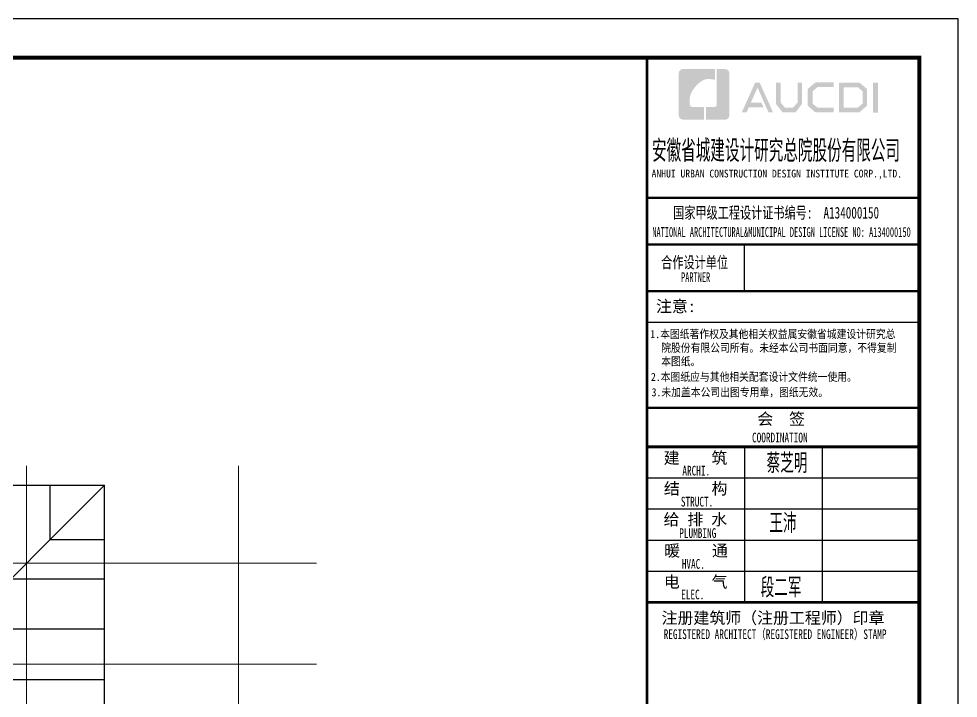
# Model space of a CAD drawing. Extents: x 1188826 to 1909461, y 608442 to 1651179.
# Drawn here: x 1679208 to 1703357, y 1094449 to 1111910 of the extents above; entities that cross this region are included whole.
import ezdxf

# ---------------------------------------------------------------- set-up
doc = ezdxf.new("R2010")
doc.units = 0
doc.header["$LTSCALE"] = 1000
doc.header["$MEASUREMENT"] = 0
doc.linetypes.add('ACAD_ISO10W100', pattern=[18.5, 12, -3, 0.5, -3])
doc.linetypes.add('DOTE', pattern=[2.42, 2, -0.2, 0.02, -0.2])
doc.layers.add('DOTE', color=19, linetype='DOTE', lineweight=9)
doc.layers.add('WALL', color=9, linetype='Continuous', lineweight=40)
for name, color, linetype in [('PUB_TITLE', 4, 'Continuous'), ('ROOF', 183, 'Continuous'), ('图框', 140, 'Continuous'), ('图签文字', 147, 'Continuous')]:
    doc.layers.add(name, color=color, linetype=linetype)
doc.styles.add('HT', font='simhei.ttf')
doc.styles.add('建筑图签-1', font='simhei.ttf', dxfattribs={"width": 0.7})
doc.styles.add('建筑图签-2', font='TXT.shx', dxfattribs={"width": 0.5, "bigfont": 'HZTXT.shx'})

# ---------------------------------------------------------------- blocks, each defined once
blk = doc.blocks.new('jytrhtreh')
at = {"layer": 'ROOF', "ltscale": 3}
for p, q in [((125902, -302439), (142702, -302439)), ((141302, -302439), (141302, -303839)), ((142702, -302439), (141302, -303839)), ((142702, -319639), (142702, -302439)), ((141302, -303839), (140302, -304839)), ((142702, -303839), (141302, -303839)), ((125902, -304839), (142702, -304839)), ((142702, -306139), (140302, -306139)), ((142702, -307439), (140302, -307439))]:
    blk.add_line(p, q, dxfattribs=at)
blk = doc.blocks.new('院标1')
h = blk.add_hatch(color=150)
h.dxf.hatch_style = 1
h.set_gradient(color1=(33, 113, 253), color2=(33, 113, 253), tint=1, name='INVCURVED')
edge = h.paths.add_edge_path()
edge.add_spline(control_points=[(116373, 648379), (116379, 648379), (116382, 648379), (116391, 648379), (116391, 648379), (116391, 648379), (116616, 648379), (116616, 648379), (116616, 648379), (116616, 648379), (116616, 648054), (116616, 648054), (116616, 648054), (116616, 648054), (116108, 648054), (116108, 648054), (116108, 648054), (116028, 648054), (115963, 648111), (115963, 648199), (115963, 648199), (115963, 648199), (115963, 649215), (115963, 649215), (115963, 649215), (115963, 649295), (116018, 649360), (116108, 649360), (116108, 649360), (116108, 649360), (116897, 649360), (116897, 649360), (116897, 649360), (116897, 649360), (116897, 649080), (116897, 649080), (116897, 649080), (116897, 649080), (116566, 649140), (116356, 648859), (116356, 648859), (116245, 648719), (116240, 648545), (116247, 648466), (116247, 648466), (116254, 648386), (116247, 648466), (116247, 648466), (116247, 648466), (116247, 648466), (116258, 648374), (116373, 648379)], knot_values=[0, 0, 0, 0, 0.071429, 0.071429, 0.071429, 0.107143, 0.142857, 0.142857, 0.142857, 0.178571, 0.214286, 0.214286, 0.214286, 0.25, 0.285714, 0.285714, 0.285714, 0.321429, 0.357143, 0.357143, 0.357143, 0.392857, 0.428571, 0.428571, 0.428571, 0.464286, 0.5, 0.5, 0.5, 0.535714, 0.571429, 0.571429, 0.571429, 0.607143, 0.642857, 0.642857, 0.642857, 0.678571, 0.714286, 0.714286, 0.714286, 0.75, 0.785714, 0.785714, 0.785714, 0.821429, 0.857143, 0.857143, 0.857143, 0.928571, 1, 1, 1, 1], degree=3, periodic=0)
h = blk.add_hatch(color=150)
h.dxf.hatch_style = 1
h.set_gradient(color1=(33, 113, 253), color2=(33, 113, 253), tint=1, name='INVCURVED')
edge = h.paths.add_edge_path()
edge.add_spline(control_points=[(117268, 649215), (117268, 649215), (117268, 648199), (117268, 648199), (117268, 648199), (117268, 648114), (117212, 648054), (117123, 648054), (117123, 648054), (117123, 648054), (116663, 648054), (116663, 648054), (116663, 648054), (116663, 648054), (116663, 648379), (116663, 648379), (116663, 648379), (116663, 648379), (116865, 648379), (116865, 648379), (116865, 648379), (116907, 648379), (116941, 648413), (116941, 648455), (116941, 648455), (116941, 648455), (116941, 649360), (116941, 649360), (116941, 649360), (116941, 649360), (117123, 649360), (117123, 649360), (117123, 649360), (117204, 649360), (117268, 649306), (117268, 649215)], knot_values=[0, 0, 0, 0, 0.1, 0.1, 0.1, 0.15, 0.2, 0.2, 0.2, 0.25, 0.3, 0.3, 0.3, 0.35, 0.4, 0.4, 0.4, 0.45, 0.5, 0.5, 0.5, 0.55, 0.6, 0.6, 0.6, 0.65, 0.7, 0.7, 0.7, 0.75, 0.8, 0.8, 0.8, 0.9, 1, 1, 1, 1], degree=3, periodic=0)
blk = doc.blocks.new('12414151231')
at = {"layer": 'PUB_TITLE'}
h = blk.add_hatch(color=147, dxfattribs=at)
h.paths.add_polyline_path([(-1192, 39358), (-1066, 39358), (-1066, 38588), (-1192, 38588)])
h.paths.add_polyline_path([(-1944, 39242), (-1944, 38716), (-1584, 38716), (-1460, 38823), (-1460, 39141), (-1580, 39242)], flags=16)
h.paths.add_polyline_path([(-2062, 39360), (-2062, 38598), (-1540, 38598), (-1341, 38768), (-1341, 39196), (-1537, 39360)])
h.paths.add_polyline_path([(-2205, 39364), (-2205, 39248), (-2612, 39248), (-2745, 39137), (-2745, 38818), (-2612, 38715), (-2203, 38715), (-2203, 38593), (-2667, 38593), (-2869, 38768), (-2869, 39196), (-2671, 39364)])
h.paths.add_polyline_path([(-3688, 39362), (-3568, 39362), (-3568, 38851), (-3454, 38720), (-3243, 38720), (-3129, 38851), (-3129, 39362), (-3015, 39362), (-3015, 38814), (-3179, 38597), (-3517, 38597), (-3688, 38816)])
h.paths.add_polyline_path([(-4220, 39360), (-4103, 39360), (-3761, 38596), (-3877, 38596), (-4158, 39230), (-4333, 38842), (-4062, 38842), (-4001, 38727), (-4382, 38727), (-4441, 38594), (-4564, 38594)])
at = {"layer": '图框'}
for p, q in [((-7000, 36400), (0, 36400)), ((-7000, 36400), (0, 36400)), ((-7000, 35200), (0, 35200))]:
    blk.add_line(p, q, dxfattribs=at)
for points, const_width in [([(-7000, 0), (-7000, 40000)], 70), ([(-7000, 36400), (0, 36400)], 60), ([(-7000, 35200), (0, 35200)], 60), ([(-7000, 35200), (0, 35200)], 60), ([(-4500, 35200), (-4500, 34000)], 35), ([(-7000, 34000), (0, 34000)], 60), ([(-7000, 34000), (0, 34000)], 60), ([(-7000, 33199), (0, 33199)], 35), ([(-6992, 31000), (8, 31000)], 60), ([(-6992, 30000), (8, 30000)], 70), ([(-6992, 30000), (8, 30000)], 70), ([(-4492, 30000), (-4492, 26000)], 35), ([(-2492, 30000), (-2492, 26000)], 35), ([(-6992, 29200), (8, 29200)], 35), ([(-6992, 28400), (8, 28400)], 35), ([(-6992, 27600), (8, 27600)], 35), ([(-6992, 26800), (8, 26800)], 35), ([(-6992, 26000), (8, 26000)], 70)]:
    blk.add_lwpolyline(points, dxfattribs=dict(at, const_width=const_width))
blk.add_blockref('院标1', (-122149, -609649))
at = {"layer": 'PUB_TITLE', "style": 'HT', "width": 0.88}
for s, p in [('1.本图纸著作权及其他相关权益属安徽省城建设计研究总', (-6914, 32793)), ('院股份有限公司所有。未经本公司书面同意，不得复制', (-6635, 32439)), ('本图纸。', (-6635, 32089)), (' 2.本图纸应与其他相关配套设计文件统一使用。 ', (-7025, 31692)), ('3.未加盖本公司出图专用章，图纸无效。', (-6882, 31298))]:
    blk.add_text(s, height=210, dxfattribs=at).set_placement(p)
at = {"layer": '图签文字', "color": 7, "style": '建筑图签-1'}
for s, height, width, p in [('安徽省城建设计研究总院股份有限公司', 500, 0.55, (-6872, 37377)), ('国家甲级工程设计证书编号:  A134000150', 300, 0.7, (-6328, 35867)), ('合作设计单位', 300, 0.7, (-6635, 34590))]:
    blk.add_text(s, height=height, dxfattribs=dict(at, width=width)).set_placement(p)
at = {"layer": '图签文字', "linetype": 'Continuous', "style": '建筑图签-1', "width": 0.91}
blk.add_text('ANHUI URBAN CONSTRUCTION DESIGN INSTITUTE CORP.,LTD.', height=200, dxfattribs=at).set_placement((-6882, 36922))
at = {"layer": '图签文字', "style": '建筑图签-1'}
for s, width, p in [('NATIONAL ARCHITECTURAL&MUNICIPAL DESIGN LICENSE NO: A134000150', 0.6, (-6863, 35395)), ('PARTNER', 0.6, (-6125, 34234)), ('COORDINATION', 0.7, (-4300, 30113)), ('ARCHI.', 0.7, (-6091, 29262)), ('STRUCT.', 0.7, (-6130, 28465)), ('PLUMBING', 0.7, (-6171, 27658)), ('HVAC.', 0.7, (-6106, 26865)), ('ELEC.', 0.7, (-6122, 26080)), ('REGISTERED ARCHITECT（REGISTERED ENGINEER）STAMP', 0.7, (-6571, 25059))]:
    blk.add_text(s, height=250, dxfattribs=dict(at, width=width)).set_placement(p)
at = {"layer": '图签文字', "color": 7, "style": '建筑图签-1'}
for s, p in [('注意:', (-6769, 33463)), ('会  签', (-4165, 30568)), ('建    筑', (-6570, 29567)), ('结    构', (-6566, 28779)), ('给 排 水', (-6575, 27985)), ('暖    通', (-6557, 27182)), ('电    气', (-6567, 26382)), ('注册建筑师（注册工程师）印章', (-6625, 25454))]:
    blk.add_text(s, height=300, dxfattribs=at).set_placement(p)
at = {"layer": '图签文字', "color": 1, "style": '建筑图签-2', "width": 0.7}
for s, p in [('蔡芝明', (-3925, 29328)), ('王沛', (-3854, 27787)), ('段二军', (-4079, 26132))]:
    blk.add_text(s, height=500, dxfattribs=at).set_placement(p)

msp = doc.modelspace()

# ---------------------------------------------------------------- linework, layer by layer
at = {"layer": 'DOTE', "linetype": 'ACAD_ISO10W100', "ltscale": 100}
for p, q in [((1679408, 1100420), (1679408, 1082220)), ((1684858, 1100420), (1684858, 1082220)), ((1659158, 1097920), (1686858, 1097920)), ((1659158, 1095320), (1686858, 1095320))]:
    msp.add_line(p, q, dxfattribs=at)
at = {"layer": '图框'}
msp.add_lwpolyline([(1643957, 1069910), (1703357, 1069910), (1703357, 1111910), (1643957, 1111910)], close=True, dxfattribs=at)
at = {"layer": '图框', "const_width": 100}
msp.add_lwpolyline([(1646457, 1070910), (1702357, 1070910), (1702357, 1110910), (1646457, 1110910)], close=True, dxfattribs=at)

# ---------------------------------------------------------------- block references
at = {"layer": 'PUB_TITLE'}
msp.add_blockref('jytrhtreh', (1538706, 1402360), dxfattribs=at)
at = {"layer": 'WALL'}
msp.add_blockref('12414151231', (1702357, 1070910), dxfattribs=at)

doc.saveas('drawing.dxf')
